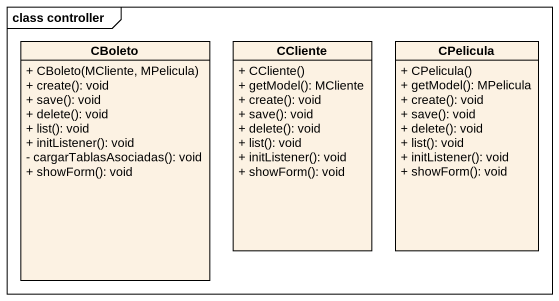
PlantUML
@startuml
mainframe class controller
hide circle
hide empty members
skinparam classAttributeIconSize 0
class CBoleto {
  + CBoleto(MCliente, MPelicula)
  + create(): void
  + save(): void
  + delete(): void
  + list(): void
  + initListener(): void
  - cargarTablasAsociadas(): void
  + showForm(): void
}
class CCliente {
  + CCliente()
  + getModel(): MCliente
  + create(): void
  + save(): void
  + delete(): void
  + list(): void
  + initListener(): void
  + showForm(): void
}
class CPelicula {
  + CPelicula()
  + getModel(): MPelicula
  + create(): void
  + save(): void
  + delete(): void
  + list(): void
  + initListener(): void
  + showForm(): void
}
@enduml
